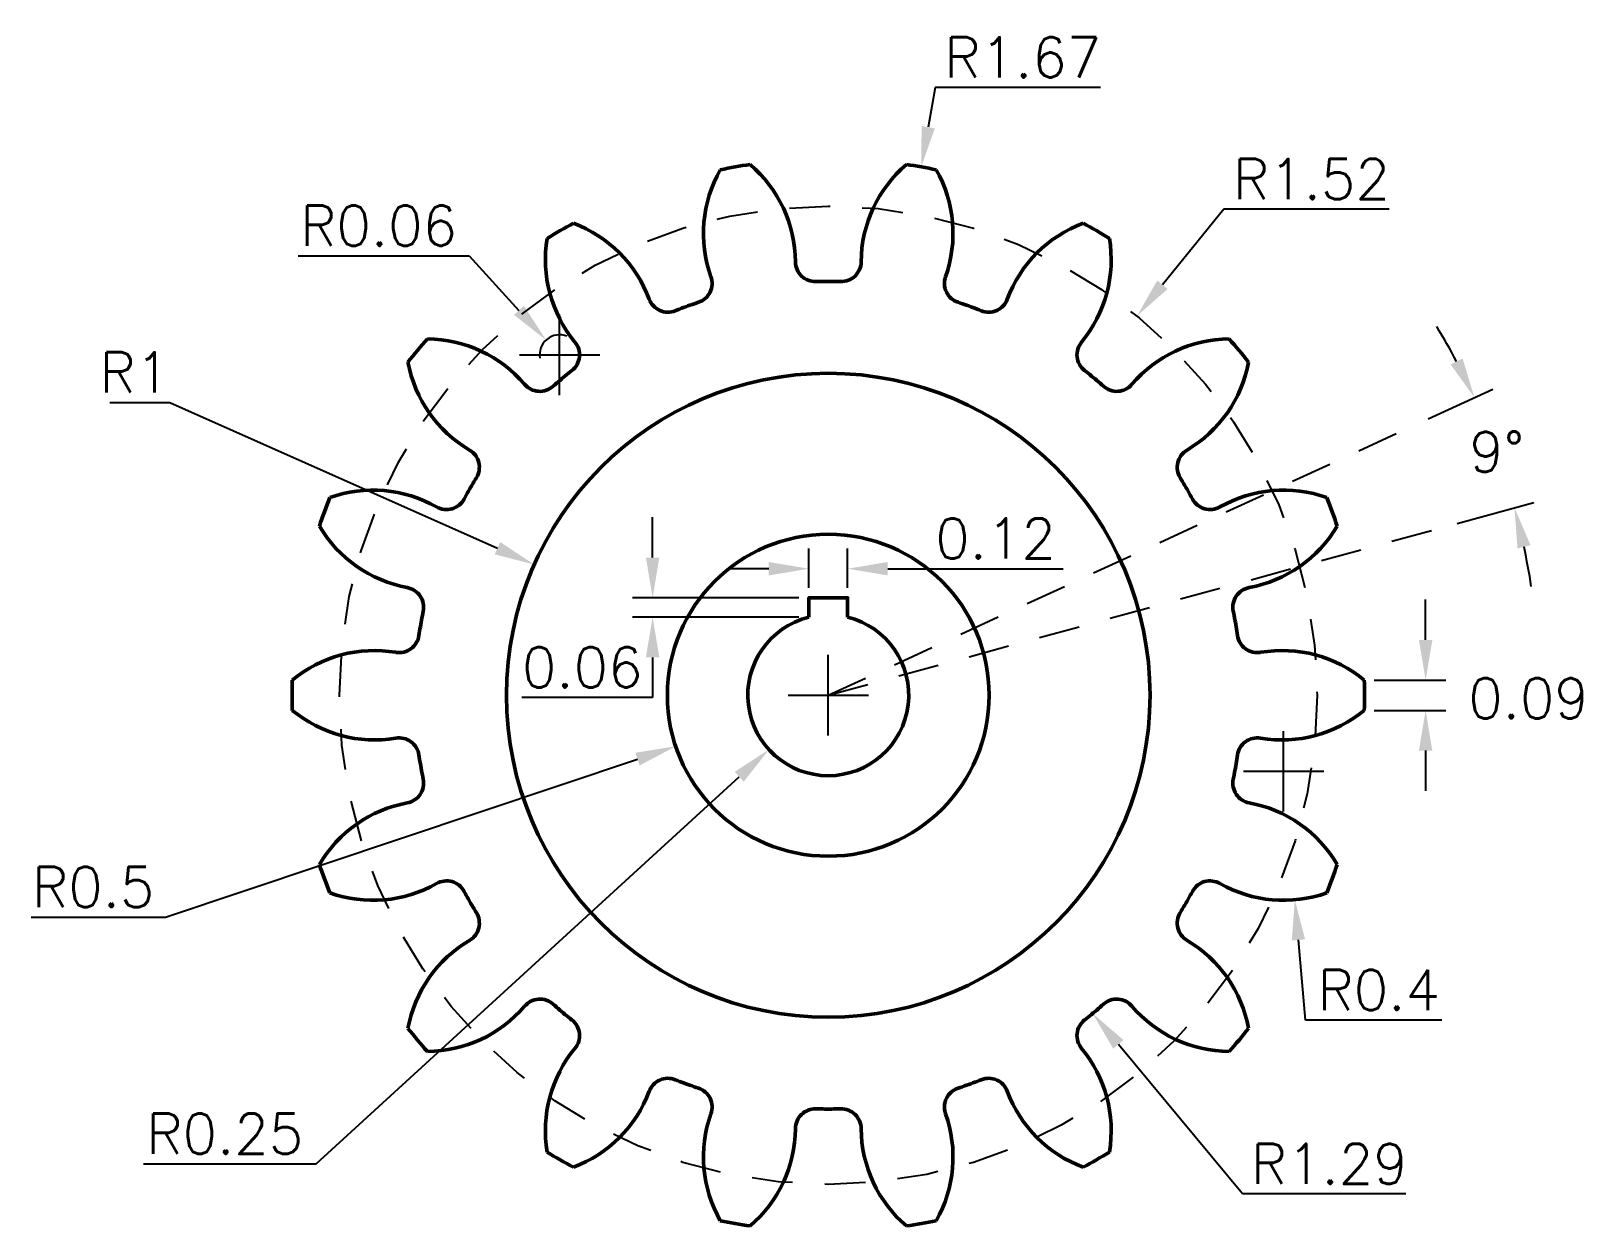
# Model space of a CAD drawing. Header units: millimetres. Extents: x -326.12 to -321.29, y 234.28 to 237.99.
import ezdxf

# ---------------------------------------------------------------- set-up
doc = ezdxf.new("R2010")
doc.units = ezdxf.units.MM
doc.linetypes.add('HIDDEN', pattern=[9.525, 6.35, -3.175])
doc.layers.add('Dim', color=252, linetype='Continuous', transparency=0.4)
doc.layers.add('new', color=252, linetype='Continuous', transparency=0.6)
doc.styles.get("Standard").update_dxf_attribs({"font": 'simplex.shx'})
doc.dimstyles.new('ISO-25', dxfattribs={"dimscale": 0.05, "dimtxt": 2.5, "dimasz": 2.5, "dimexe": 1.25, "dimexo": 0.625, "dimtad": 1, "dimtih": 1, "dimtoh": 1, "dimdsep": 46, "dimtxsty": 'Standard', "dimcen": 2.5, "dimadec": 0, "dimazin": 0, "dimtfac": 1, "dimtofl": 0, "dimtmove": 0, "dimatfit": 3, "dimfxl": 1, "dimarcsym": 0})

# ---------------------------------------------------------------- blocks, each defined once
blk = doc.blocks.new('*D1')
at = {"layer": 'Defpoints', "color": 0, "transparency": 16777216}
for p in [(-324.5511, 236.3349), (-323.6372, 235.9289)]:
    blk.add_point(p, dxfattribs=at)
at = {"layer": 'Dim', "color": 0, "lineweight": -2, "transparency": 16777216}
for p, q in [((-325.8699, 236.8381), (-325.6839, 236.8381)), ((-325.6839, 236.8381), (-324.6653, 236.3856)), ((-323.6372, 235.8039), (-323.6372, 236.0539)), ((-323.7622, 235.9289), (-323.5122, 235.9289))]:
    blk.add_line(p, q, dxfattribs=at)
at = {"layer": 'Dim', "color": 0, "transparency": 16777216}
blk.add_solid([(-324.6569, 236.4047), (-324.6738, 236.3666), (-324.5511, 236.3349)], dxfattribs=at)
at = {"layer": 'Dim', "color": 0, "transparency": 16777216, "insert": (-325.7925, 236.9318), "char_height": 0.125, "attachment_point": 5}
blk.add_mtext('R1', dxfattribs=at)
blk = doc.blocks.new('*D2')
at = {"layer": 'Defpoints', "color": 0, "transparency": 16777216}
for p in [(-323.6372, 235.9289), (-324.1114, 235.7702)]:
    blk.add_point(p, dxfattribs=at)
at = {"layer": 'Dim', "color": 0, "lineweight": -2, "transparency": 16777216}
for p, q in [((-323.6372, 235.8039), (-323.6372, 236.0539)), ((-323.7622, 235.9289), (-323.5122, 235.9289)), ((-325.6969, 235.2396), (-324.2299, 235.7306)), ((-326.115, 235.2396), (-325.6969, 235.2396))]:
    blk.add_line(p, q, dxfattribs=at)
at = {"layer": 'Dim', "color": 0, "transparency": 16777216}
blk.add_solid([(-324.2365, 235.7503), (-324.2233, 235.7108), (-324.1114, 235.7702)], dxfattribs=at)
at = {"layer": 'Dim', "color": 0, "transparency": 16777216, "insert": (-325.9216, 235.3333), "char_height": 0.125, "attachment_point": 5}
blk.add_mtext('R0.5', dxfattribs=at)
blk = doc.blocks.new('*D3')
at = {"layer": 'Defpoints', "color": 0, "transparency": 16777216}
for p in [(-323.6372, 235.9289), (-323.8216, 235.7602)]:
    blk.add_point(p, dxfattribs=at)
at = {"layer": 'Dim', "color": 0, "lineweight": -2, "transparency": 16777216}
for p, q in [((-323.6372, 235.8039), (-323.6372, 236.0539)), ((-323.7622, 235.9289), (-323.5122, 235.9289)), ((-325.2285, 234.4728), (-323.9139, 235.6758)), ((-325.7657, 234.4728), (-325.2285, 234.4728))]:
    blk.add_line(p, q, dxfattribs=at)
at = {"layer": 'Dim', "color": 0, "transparency": 16777216}
blk.add_solid([(-323.9279, 235.6911), (-323.8998, 235.6604), (-323.8216, 235.7602)], dxfattribs=at)
at = {"layer": 'Dim', "color": 0, "transparency": 16777216, "insert": (-325.5127, 234.5666), "char_height": 0.125, "attachment_point": 5}
blk.add_mtext('R0.25', dxfattribs=at)
blk = doc.blocks.new('*D4')
at = {"layer": 'Defpoints', "color": 0, "transparency": 16777216}
for p in [(-323.3483, 237.5702), (-323.6372, 235.9289)]:
    blk.add_point(p, dxfattribs=at)
at = {"layer": 'Dim', "color": 0, "lineweight": -2, "transparency": 16777216}
for p, q in [((-323.305, 237.8164), (-323.3266, 237.6933)), ((-322.7916, 237.8164), (-323.305, 237.8164)), ((-323.6372, 235.8039), (-323.6372, 236.0539)), ((-323.7622, 235.9289), (-323.5122, 235.9289))]:
    blk.add_line(p, q, dxfattribs=at)
at = {"layer": 'Dim', "color": 0, "transparency": 16777216}
blk.add_solid([(-323.3471, 237.6969), (-323.3061, 237.6897), (-323.3483, 237.5702)], dxfattribs=at)
at = {"layer": 'Dim', "color": 0, "transparency": 16777216, "insert": (-323.0326, 237.9102), "char_height": 0.125, "attachment_point": 5}
blk.add_mtext('R1.67', dxfattribs=at)
blk = doc.blocks.new('*D5')
at = {"layer": 'Defpoints', "color": 0, "transparency": 16777216}
for p in [(-322.6777, 237.107), (-323.6372, 235.9289)]:
    blk.add_point(p, dxfattribs=at)
at = {"layer": 'Dim', "color": 0, "lineweight": -2, "transparency": 16777216}
for p, q in [((-322.4077, 237.4385), (-322.5988, 237.2039)), ((-321.8943, 237.4385), (-322.4077, 237.4385)), ((-323.6372, 235.8039), (-323.6372, 236.0539)), ((-323.7622, 235.9289), (-323.5122, 235.9289))]:
    blk.add_line(p, q, dxfattribs=at)
at = {"layer": 'Dim', "color": 0, "transparency": 16777216}
blk.add_solid([(-322.6149, 237.2171), (-322.5826, 237.1908), (-322.6777, 237.107)], dxfattribs=at)
at = {"layer": 'Dim', "color": 0, "transparency": 16777216, "insert": (-322.1354, 237.5322), "char_height": 0.125, "attachment_point": 5}
blk.add_mtext('R1.52', dxfattribs=at)
blk = doc.blocks.new('*D6')
at = {"layer": 'Defpoints', "color": 0, "transparency": 16777216}
for p in [(-321.9714, 235.9759), (-321.9714, 235.8819), (-321.7806, 235.8819)]:
    blk.add_point(p, dxfattribs=at)
at = {"layer": 'Dim', "color": 0, "lineweight": -2, "transparency": 16777216}
for p, q in [((-321.7806, 236.1009), (-321.7806, 236.2259)), ((-321.9401, 235.9759), (-321.7181, 235.9759)), ((-321.9401, 235.8819), (-321.7181, 235.8819)), ((-321.7806, 235.7569), (-321.7806, 235.6319))]:
    blk.add_line(p, q, dxfattribs=at)
at = {"layer": 'Dim', "color": 0, "transparency": 16777216}
for points in [[(-321.8015, 236.1009), (-321.7598, 236.1009), (-321.7806, 235.9759)], [(-321.8015, 235.7569), (-321.7598, 235.7569), (-321.7806, 235.8819)]]:
    blk.add_solid(points, dxfattribs=at)
at = {"layer": 'Dim', "color": 0, "transparency": 16777216, "insert": (-321.4608, 235.9196), "char_height": 0.125, "attachment_point": 5}
blk.add_mtext('0.09', dxfattribs=at)
blk = doc.blocks.new('*D7')
at = {"layer": 'Defpoints', "color": 0, "transparency": 16777216}
for p in [(-324.5141, 237.0322), (-324.4723, 236.9865)]:
    blk.add_point(p, dxfattribs=at)
at = {"layer": 'Dim', "color": 0, "lineweight": -2, "transparency": 16777216}
for p, q in [((-325.2846, 237.2937), (-324.7533, 237.2937)), ((-324.7533, 237.2937), (-324.5985, 237.1245)), ((-324.4723, 236.8615), (-324.4723, 237.1115)), ((-324.5973, 236.9865), (-324.3473, 236.9865))]:
    blk.add_line(p, q, dxfattribs=at)
blk.add_arc((-324.4723, 236.9865), 0.062, 68.4711, 190.2115, dxfattribs=at)
at = {"layer": 'Dim', "color": 0, "transparency": 16777216}
blk.add_solid([(-324.5831, 237.1385), (-324.6139, 237.1104), (-324.5141, 237.0322)], dxfattribs=at)
at = {"layer": 'Dim', "color": 0, "transparency": 16777216, "insert": (-325.0346, 237.3874), "char_height": 0.125, "attachment_point": 5}
blk.add_mtext('R0.06', dxfattribs=at)
blk = doc.blocks.new('*D8')
at = {"layer": 'Defpoints', "color": 0, "transparency": 16777216}
for p in [(-321.8008, 236.7747), (-321.5396, 236.6277), (-321.7128, 236.4544), (-323.6372, 235.9289), (-323.6372, 235.9289)]:
    blk.add_point(p, dxfattribs=at)
at = {"layer": 'Dim', "color": 0, "lineweight": -2, "transparency": 16777216}
for p, q in [((-321.7724, 236.7877), (-321.5722, 236.8799)), ((-321.6826, 236.4626), (-321.4441, 236.5278))]:
    blk.add_line(p, q, dxfattribs=at)
for start, end in [(27.9675, 31.2073), (8.7927, 12.0325)]:
    blk.add_arc((-323.6372, 235.9289), 2.2109, start, end, dxfattribs=at)
at = {"layer": 'Dim', "color": 0, "transparency": 16777216}
for points in [[(-321.6658, 236.975), (-321.7032, 236.9566), (-321.629, 236.8538)], [(-321.4951, 236.3849), (-321.4546, 236.3948), (-321.5044, 236.5113)]]:
    blk.add_solid(points, dxfattribs=at)
at = {"layer": 'Dim', "color": 0, "transparency": 16777216, "insert": (-321.5596, 236.6851), "char_height": 0.125, "attachment_point": 5}
blk.add_mtext('9°', dxfattribs=at)
blk = doc.blocks.new('*D9')
at = {"layer": 'Defpoints', "color": 0, "transparency": 16777216}
for p in [(-322.2222, 235.6926), (-322.187, 235.2934)]:
    blk.add_point(p, dxfattribs=at)
at = {"layer": 'Dim', "color": 0, "lineweight": -2, "transparency": 16777216}
for p, q in [((-322.2222, 235.5676), (-322.2222, 235.8176)), ((-322.3472, 235.6926), (-322.0972, 235.6926)), ((-322.1541, 234.9198), (-322.1761, 235.1689)), ((-321.73, 234.9198), (-322.1541, 234.9198))]:
    blk.add_line(p, q, dxfattribs=at)
at = {"layer": 'Dim', "color": 0, "transparency": 16777216}
blk.add_solid([(-322.1553, 235.1707), (-322.1968, 235.167), (-322.187, 235.2934)], dxfattribs=at)
at = {"layer": 'Dim', "color": 0, "transparency": 16777216, "insert": (-321.9265, 235.0136), "char_height": 0.125, "attachment_point": 5}
blk.add_mtext('R0.4', dxfattribs=at)
blk = doc.blocks.new('*D10')
at = {"layer": 'Defpoints', "color": 0, "transparency": 16777216}
for p in [(-323.6372, 235.9289), (-322.8155, 234.9404)]:
    blk.add_point(p, dxfattribs=at)
at = {"layer": 'Dim', "color": 0, "lineweight": -2, "transparency": 16777216}
for p, q in [((-323.6372, 235.8039), (-323.6372, 236.0539)), ((-323.7622, 235.9289), (-323.5122, 235.9289)), ((-322.3493, 234.3796), (-322.7356, 234.8443)), ((-321.8419, 234.3796), (-322.3493, 234.3796))]:
    blk.add_line(p, q, dxfattribs=at)
at = {"layer": 'Dim', "color": 0, "transparency": 16777216}
blk.add_solid([(-322.7195, 234.8576), (-322.7516, 234.8309), (-322.8155, 234.9404)], dxfattribs=at)
at = {"layer": 'Dim', "color": 0, "transparency": 16777216, "insert": (-322.08, 234.4733), "char_height": 0.125, "attachment_point": 5}
blk.add_mtext('R1.29', dxfattribs=at)
blk = doc.blocks.new('*D11')
at = {"layer": 'Defpoints', "color": 0, "transparency": 16777216}
for p in [(-323.5772, 236.3219), (-323.6972, 236.2316), (-323.5772, 236.2316)]:
    blk.add_point(p, dxfattribs=at)
at = {"layer": 'new', "color": 0, "lineweight": -2, "transparency": 16777216}
for p, q in [((-323.6972, 236.2629), (-323.6972, 236.3844)), ((-323.5772, 236.2629), (-323.5772, 236.3844)), ((-323.8222, 236.3219), (-323.9472, 236.3219)), ((-323.4522, 236.3219), (-322.9076, 236.3219))]:
    blk.add_line(p, q, dxfattribs=at)
at = {"layer": 'new', "color": 0, "transparency": 16777216}
for points in [[(-323.8222, 236.3428), (-323.8222, 236.3011), (-323.6972, 236.3219)], [(-323.4522, 236.3428), (-323.4522, 236.3011), (-323.5772, 236.3219)]]:
    blk.add_solid(points, dxfattribs=at)
at = {"layer": 'new', "color": 0, "transparency": 16777216, "insert": (-323.1174, 236.4157), "char_height": 0.125, "attachment_point": 5}
blk.add_mtext('0.12', dxfattribs=at)
blk = doc.blocks.new('*D12')
at = {"layer": 'Defpoints', "color": 0, "transparency": 16777216}
for p in [(-323.6972, 236.2316), (-324.1831, 236.1716), (-323.6972, 236.1716)]:
    blk.add_point(p, dxfattribs=at)
at = {"layer": 'new', "color": 0, "lineweight": -2, "transparency": 16777216}
for p, q in [((-324.1831, 236.3566), (-324.1831, 236.4816)), ((-323.7285, 236.2316), (-324.2456, 236.2316)), ((-323.7285, 236.1716), (-324.2456, 236.1716)), ((-324.1831, 236.0466), (-324.1831, 235.9216)), ((-324.1831, 235.9216), (-324.5894, 235.9216))]:
    blk.add_line(p, q, dxfattribs=at)
at = {"layer": 'new', "color": 0, "transparency": 16777216}
for points in [[(-324.204, 236.3566), (-324.1623, 236.3566), (-324.1831, 236.2316)], [(-324.204, 236.0466), (-324.1623, 236.0466), (-324.1831, 236.1716)]]:
    blk.add_solid(points, dxfattribs=at)
at = {"layer": 'new', "color": 0, "transparency": 16777216, "insert": (-324.4019, 236.0154), "char_height": 0.125, "attachment_point": 5}
blk.add_mtext('0.06', dxfattribs=at)

msp = doc.modelspace()

# ---------------------------------------------------------------- linework, layer by layer
at = {"lineweight": 50}
for points in [[(-323.6755, 237.2139), (-323.6685, 237.2141), (-323.6616, 237.2142), (-323.6546, 237.2143), (-323.6476, 237.2144), (-323.6407, 237.2144), (-323.6337, 237.2144), (-323.6268, 237.2144), (-323.6198, 237.2143), (-323.6129, 237.2142), (-323.6059, 237.2141), (-323.599, 237.2139)], [(-324.1126, 237.1233), (-324.1062, 237.1258), (-324.0997, 237.1284), (-324.0932, 237.1309), (-324.0867, 237.1333), (-324.0801, 237.1357), (-324.0736, 237.1381), (-324.0671, 237.1404), (-324.0605, 237.1427), (-324.0539, 237.145), (-324.0473, 237.1473), (-324.0407, 237.1495)], [(-323.2337, 237.1495), (-323.2271, 237.1473), (-323.2205, 237.145), (-323.2139, 237.1427), (-323.2074, 237.1404), (-323.2008, 237.1381), (-323.1943, 237.1357), (-323.1878, 237.1333), (-323.1812, 237.1309), (-323.1747, 237.1284), (-323.1683, 237.1258), (-323.1618, 237.1233)], [(-324.4925, 236.8887), (-324.4872, 236.8933), (-324.482, 236.8979), (-324.4768, 236.9024), (-324.4715, 236.9069), (-324.4662, 236.9114), (-324.4608, 236.9159), (-324.4555, 236.9204), (-324.4501, 236.9248), (-324.4447, 236.9292), (-324.4393, 236.9335), (-324.4338, 236.9378)], [(-322.8406, 236.9378), (-322.8351, 236.9335), (-322.8297, 236.9292), (-322.8243, 236.9248), (-322.8189, 236.9204), (-322.8136, 236.9159), (-322.8082, 236.9114), (-322.8029, 236.9069), (-322.7977, 236.9024), (-322.7924, 236.8979), (-322.7872, 236.8933), (-322.782, 236.8887)], [(-324.7691, 236.5383), (-324.7658, 236.5444), (-324.7625, 236.5505), (-324.7591, 236.5566), (-324.7557, 236.5626), (-324.7522, 236.5687), (-324.7487, 236.5747), (-324.7452, 236.5807), (-324.7417, 236.5867), (-324.7381, 236.5927), (-324.7345, 236.5986), (-324.7309, 236.6045)], [(-322.5436, 236.6045), (-322.5399, 236.5986), (-322.5363, 236.5927), (-322.5327, 236.5867), (-322.5292, 236.5807), (-322.5257, 236.5747), (-322.5222, 236.5687), (-322.5188, 236.5626), (-322.5153, 236.5566), (-322.512, 236.5505), (-322.5086, 236.5444), (-322.5053, 236.5383)], [(-323.5772, 236.1716), (-323.5772, 236.2316), (-323.6972, 236.2316), (-323.6972, 236.1716)], [(-324.9093, 236.1144), (-324.9082, 236.1213), (-324.9072, 236.1281), (-324.9061, 236.135), (-324.905, 236.1419), (-324.9038, 236.1487), (-324.9026, 236.1556), (-324.9013, 236.1624), (-324.9, 236.1693), (-324.8987, 236.1761), (-324.8974, 236.1829), (-324.896, 236.1897)], [(-322.3784, 236.1897), (-322.3771, 236.1829), (-322.3757, 236.1761), (-322.3744, 236.1693), (-322.3731, 236.1624), (-322.3719, 236.1556), (-322.3706, 236.1487), (-322.3695, 236.1419), (-322.3683, 236.135), (-322.3672, 236.1281), (-322.3662, 236.1213), (-322.3652, 236.1144)], [(-324.896, 235.6681), (-324.8974, 235.675), (-324.8987, 235.6818), (-324.9, 235.6886), (-324.9013, 235.6954), (-324.9026, 235.7023), (-324.9038, 235.7091), (-324.905, 235.716), (-324.9061, 235.7229), (-324.9072, 235.7297), (-324.9082, 235.7366), (-324.9093, 235.7435)], [(-322.3652, 235.7435), (-322.3662, 235.7366), (-322.3672, 235.7297), (-322.3683, 235.7229), (-322.3695, 235.716), (-322.3706, 235.7091), (-322.3719, 235.7023), (-322.3731, 235.6954), (-322.3744, 235.6886), (-322.3757, 235.6818), (-322.3771, 235.675), (-322.3784, 235.6681)], [(-324.7309, 235.2533), (-324.7345, 235.2593), (-324.7381, 235.2652), (-324.7417, 235.2712), (-324.7452, 235.2772), (-324.7487, 235.2832), (-324.7522, 235.2892), (-324.7557, 235.2952), (-324.7591, 235.3013), (-324.7625, 235.3074), (-324.7658, 235.3135), (-324.7691, 235.3196)], [(-322.5053, 235.3196), (-322.5086, 235.3135), (-322.512, 235.3074), (-322.5153, 235.3013), (-322.5188, 235.2952), (-322.5222, 235.2892), (-322.5257, 235.2832), (-322.5292, 235.2772), (-322.5327, 235.2712), (-322.5363, 235.2652), (-322.5399, 235.2593), (-322.5436, 235.2533)], [(-324.4338, 234.92), (-324.4393, 234.9244), (-324.4447, 234.9287), (-324.4501, 234.9331), (-324.4555, 234.9375), (-324.4608, 234.942), (-324.4662, 234.9464), (-324.4715, 234.9509), (-324.4768, 234.9555), (-324.482, 234.96), (-324.4872, 234.9646), (-324.4925, 234.9692)], [(-322.782, 234.9692), (-322.7872, 234.9646), (-322.7924, 234.96), (-322.7977, 234.9555), (-322.8029, 234.9509), (-322.8082, 234.9464), (-322.8136, 234.942), (-322.8189, 234.9375), (-322.8243, 234.9331), (-322.8297, 234.9287), (-322.8351, 234.9244), (-322.8406, 234.92)], [(-324.0407, 234.7084), (-324.0473, 234.7106), (-324.0539, 234.7128), (-324.0605, 234.7151), (-324.0671, 234.7174), (-324.0736, 234.7198), (-324.0801, 234.7222), (-324.0867, 234.7246), (-324.0932, 234.727), (-324.0997, 234.7295), (-324.1062, 234.732), (-324.1126, 234.7346)], [(-323.1618, 234.7346), (-323.1683, 234.732), (-323.1747, 234.7295), (-323.1812, 234.727), (-323.1878, 234.7246), (-323.1943, 234.7222), (-323.2008, 234.7198), (-323.2074, 234.7174), (-323.2139, 234.7151), (-323.2205, 234.7128), (-323.2271, 234.7106), (-323.2337, 234.7084)], [(-323.599, 234.644), (-323.6059, 234.6438), (-323.6129, 234.6437), (-323.6198, 234.6436), (-323.6268, 234.6435), (-323.6337, 234.6434), (-323.6407, 234.6434), (-323.6476, 234.6435), (-323.6546, 234.6436), (-323.6616, 234.6437), (-323.6685, 234.6438), (-323.6755, 234.644)]]:
    msp.add_lwpolyline(points, dxfattribs=at)
for radius in [1, 0.5]:
    msp.add_circle((-323.6372, 235.9289), radius, dxfattribs=at)
for centre, radius, start, end in [((-323.6243, 237.3635), 0.4007, 150.4213, 199.5922), ((-323.6372, 235.9289), 1.6665, 98.3839, 101.6161), ((-324.14, 237.2725), 0.4007, 0.4078, 49.5787), ((-323.1344, 237.2725), 0.4007, 130.4213, 179.5922), ((-323.6372, 235.9289), 1.6665, 78.3839, 81.6161), ((-323.6502, 237.3635), 0.4007, 340.4078, 29.5787), ((-323.6372, 235.9289), 1.6665, 118.3839, 121.6161), ((-324.5693, 237.0195), 0.4007, 20.4078, 69.5787), ((-322.7052, 237.0195), 0.4007, 110.4213, 159.5922), ((-323.6372, 235.9289), 1.6665, 58.3839, 61.6161), ((-324.1157, 237.2814), 0.4007, 170.4213, 219.5922), ((-323.1587, 237.2814), 0.4007, 320.4078, 9.5787), ((-323.6773, 237.2758), 0.062, 180.4078, 271.7052), ((-323.5971, 237.2758), 0.062, 268.2948, 359.5922), ((-324.0602, 237.2083), 0.062, 288.2948, 19.5922), ((-323.2142, 237.2083), 0.062, 160.4078, 251.7052), ((-324.1356, 237.1809), 0.062, 200.4078, 291.7052), ((-323.1389, 237.1809), 0.062, 248.2948, 339.5922), ((-323.6372, 235.9289), 1.6665, 138.3839, 141.6161), ((-324.8861, 236.635), 0.4007, 40.4078, 89.5787), ((-324.4723, 236.9865), 0.062, 308.2948, 39.5922), ((-322.8022, 236.9865), 0.062, 140.4078, 231.7052), ((-322.3884, 236.635), 0.4007, 90.4213, 139.5922), ((-323.6372, 235.9289), 1.6665, 38.3839, 41.6161), ((-324.5494, 237.0362), 0.4007, 190.4213, 239.5922), ((-322.725, 237.0362), 0.4007, 300.4078, 349.5787), ((-324.5337, 236.9349), 0.062, 220.4078, 311.7052), ((-322.7407, 236.9349), 0.062, 228.2948, 319.5922), ((-324.7836, 236.6371), 0.062, 328.2948, 59.5922), ((-322.4908, 236.6371), 0.062, 120.4078, 211.7052), ((-323.6372, 235.9289), 1.6665, 158.3839, 161.6161), ((-325.0522, 236.1653), 0.4007, 60.4078, 109.5787), ((-324.8237, 236.5677), 0.062, 240.4078, 331.7052), ((-322.4507, 236.5677), 0.062, 208.2948, 299.5922), ((-322.2222, 236.1653), 0.4007, 70.4213, 119.5922), ((-323.6372, 235.9289), 1.6665, 18.3839, 21.6161), ((-324.8731, 236.6574), 0.4007, 210.4213, 259.5922), ((-322.4013, 236.6574), 0.4007, 280.4078, 329.5787), ((-324.9567, 236.2023), 0.062, 348.2948, 79.5922), ((-322.3177, 236.2023), 0.062, 100.4078, 191.7052), ((-323.6372, 235.9289), 0.25, 103.8865, 76.1135), ((-324.9706, 236.1233), 0.062, 260.4078, 351.7052), ((-322.3038, 236.1233), 0.062, 188.2948, 279.5922), ((-325.0477, 235.6671), 0.4007, 80.4078, 129.5787), ((-322.2267, 235.6671), 0.4007, 50.4213, 99.5922), ((-323.6372, 235.9289), 1.6665, 178.3839, 181.6161), ((-323.6372, 235.9289), 1.6665, 358.3839, 1.6161), ((-325.0477, 236.1908), 0.4007, 230.4213, 279.5922), ((-322.2267, 236.1908), 0.4007, 260.4078, 309.5787), ((-324.9706, 235.7345), 0.062, 8.2948, 99.5922), ((-322.3038, 235.7345), 0.062, 80.4078, 171.7052), ((-324.9567, 235.6556), 0.062, 280.4078, 11.7052), ((-322.3177, 235.6556), 0.062, 168.2948, 259.5922), ((-324.8731, 235.2004), 0.4007, 100.4078, 149.5787), ((-322.4013, 235.2004), 0.4007, 30.4213, 79.5922), ((-323.6372, 235.9289), 1.6665, 198.3839, 201.6161), ((-323.6372, 235.9289), 1.6665, 338.3839, 341.6161), ((-325.0522, 235.6926), 0.4007, 250.4213, 299.5922), ((-324.8237, 235.2902), 0.062, 28.2948, 119.5922), ((-322.4507, 235.2902), 0.062, 60.4078, 151.7052), ((-322.2222, 235.6926), 0.4007, 240.4078, 289.5787), ((-324.7836, 235.2208), 0.062, 300.4078, 31.7052), ((-322.4908, 235.2208), 0.062, 148.2948, 239.5922), ((-324.5494, 234.8217), 0.4007, 120.4078, 169.5787), ((-322.725, 234.8217), 0.4007, 10.4213, 59.5922), ((-324.8861, 235.2229), 0.4007, 270.4213, 319.5922), ((-324.5337, 234.9229), 0.062, 48.2948, 139.5922), ((-322.7407, 234.9229), 0.062, 40.4078, 131.7052), ((-322.3884, 235.2229), 0.4007, 220.4078, 269.5787), ((-324.4723, 234.8714), 0.062, 320.4078, 51.7052), ((-322.8022, 234.8714), 0.062, 128.2948, 219.5922), ((-323.6372, 235.9289), 1.6665, 218.3839, 221.6161), ((-323.6372, 235.9289), 1.6665, 318.3839, 321.6161), ((-324.1157, 234.5765), 0.4007, 140.4078, 189.5787), ((-323.1587, 234.5765), 0.4007, 350.4213, 39.5922), ((-324.1356, 234.677), 0.062, 68.2948, 159.5922), ((-324.0602, 234.6495), 0.062, 340.4078, 71.7052), ((-323.2142, 234.6495), 0.062, 108.2948, 199.5922), ((-323.1389, 234.677), 0.062, 20.4078, 111.7052), ((-324.5693, 234.8383), 0.4007, 290.4213, 339.5922), ((-322.7052, 234.8383), 0.4007, 200.4078, 249.5787), ((-323.6243, 234.4944), 0.4007, 160.4078, 209.5787), ((-323.6773, 234.582), 0.062, 88.2948, 179.5922), ((-323.5971, 234.582), 0.062, 0.4078, 91.7052), ((-323.6502, 234.4944), 0.4007, 330.4213, 19.5922), ((-324.14, 234.5853), 0.4007, 310.4213, 359.5922), ((-323.1344, 234.5853), 0.4007, 180.4078, 229.5787), ((-323.6372, 235.9289), 1.6665, 238.3839, 241.6161), ((-323.6372, 235.9289), 1.6665, 298.3839, 301.6161), ((-323.6372, 235.9289), 1.6665, 258.3839, 261.6161), ((-323.6372, 235.9289), 1.6665, 278.3839, 281.6161)]:
    msp.add_arc(centre, radius, start, end, dxfattribs=at)
at = {"layer": 'Dim', "linetype": 'HIDDEN', "ltscale": 0.02, "transparency": 33554534}
msp.add_circle((-323.6372, 235.9289), 1.5194, dxfattribs=at)
at = {"layer": 'new', "linetype": 'HIDDEN', "ltscale": 0.02, "transparency": 33554534}
for q in [(-321.8008, 236.7747), (-321.7128, 236.4544)]:
    msp.add_line((-323.6372, 235.9289), q, dxfattribs=at)

# ---------------------------------------------------------------- dimensions: what is measured, and where the dimension line sits
at = {"layer": 'Dim'}
for center, mpoint, picture, middle in [((-323.6372, 235.9289), (-323.3483, 237.5702), '*D4', (-323.0326, 237.9102)), ((-322.2222, 235.6926), (-322.187, 235.2934), '*D9', (-321.9265, 235.0136))]:
    dim = msp.add_radius_dim(center=center, mpoint=mpoint, dimstyle='ISO-25', dxfattribs=at)
    dim.commit()
    dim.dimension.update_dxf_attribs({"geometry": picture, "text_midpoint": middle})
for center, mpoint, picture, middle in [((-323.6372, 235.9289), (-322.6777, 237.107), '*D5', (-322.1354, 237.4385)), ((-324.4723, 236.9865), (-324.5141, 237.0322), '*D7', (-325.0346, 237.2937)), ((-323.6372, 235.9289), (-324.5511, 236.3349), '*D1', (-325.7925, 236.8381)), ((-323.6372, 235.9289), (-324.1114, 235.7702), '*D2', (-325.9216, 235.2396)), ((-323.6372, 235.9289), (-323.8216, 235.7602), '*D3', (-325.5127, 234.4728)), ((-323.6372, 235.9289), (-322.8155, 234.9404), '*D10', (-322.08, 234.3796))]:
    dim = msp.add_radius_dim(center=center, mpoint=mpoint, dimstyle='ISO-25', dxfattribs=at)
    dim.commit()
    dim.dimension.update_dxf_attribs({"geometry": picture, "text_midpoint": middle, "dimtype": 164})
dim = msp.add_angular_dim_2l(base=(-321.5396, 236.6277), line1=((-323.6372, 235.9289), (-321.7128, 236.4544)), line2=((-323.6372, 235.9289), (-321.8008, 236.7747)), dimstyle='ISO-25', dxfattribs=at)
dim.commit()
dim.dimension.update_dxf_attribs({"geometry": '*D8', "text_midpoint": (-321.5596, 236.6851)})
dim = msp.add_linear_dim(base=(-321.7806, 235.8819), p1=(-321.9714, 235.9759), p2=(-321.9714, 235.8819), angle=90, dimstyle='ISO-25', override={"dimtmove": 2}, dxfattribs=at)
dim.commit()
dim.dimension.update_dxf_attribs({"geometry": '*D6', "text_midpoint": (-321.4608, 235.9196), "dimtype": 160})
at = {"layer": 'new'}
dim = msp.add_linear_dim(base=(-323.5772, 236.3219), p1=(-323.6972, 236.2316), p2=(-323.5772, 236.2316), dimstyle='ISO-25', dxfattribs=at)
dim.commit()
dim.dimension.update_dxf_attribs({"geometry": '*D11', "text_midpoint": (-323.1174, 236.4157)})
dim = msp.add_linear_dim(base=(-324.1831, 236.1716), p1=(-323.6972, 236.2316), p2=(-323.6972, 236.1716), angle=90, dimstyle='ISO-25', dxfattribs=at)
dim.commit()
dim.dimension.update_dxf_attribs({"geometry": '*D12', "text_midpoint": (-324.4019, 236.0154)})

doc.saveas('drawing.dxf')
